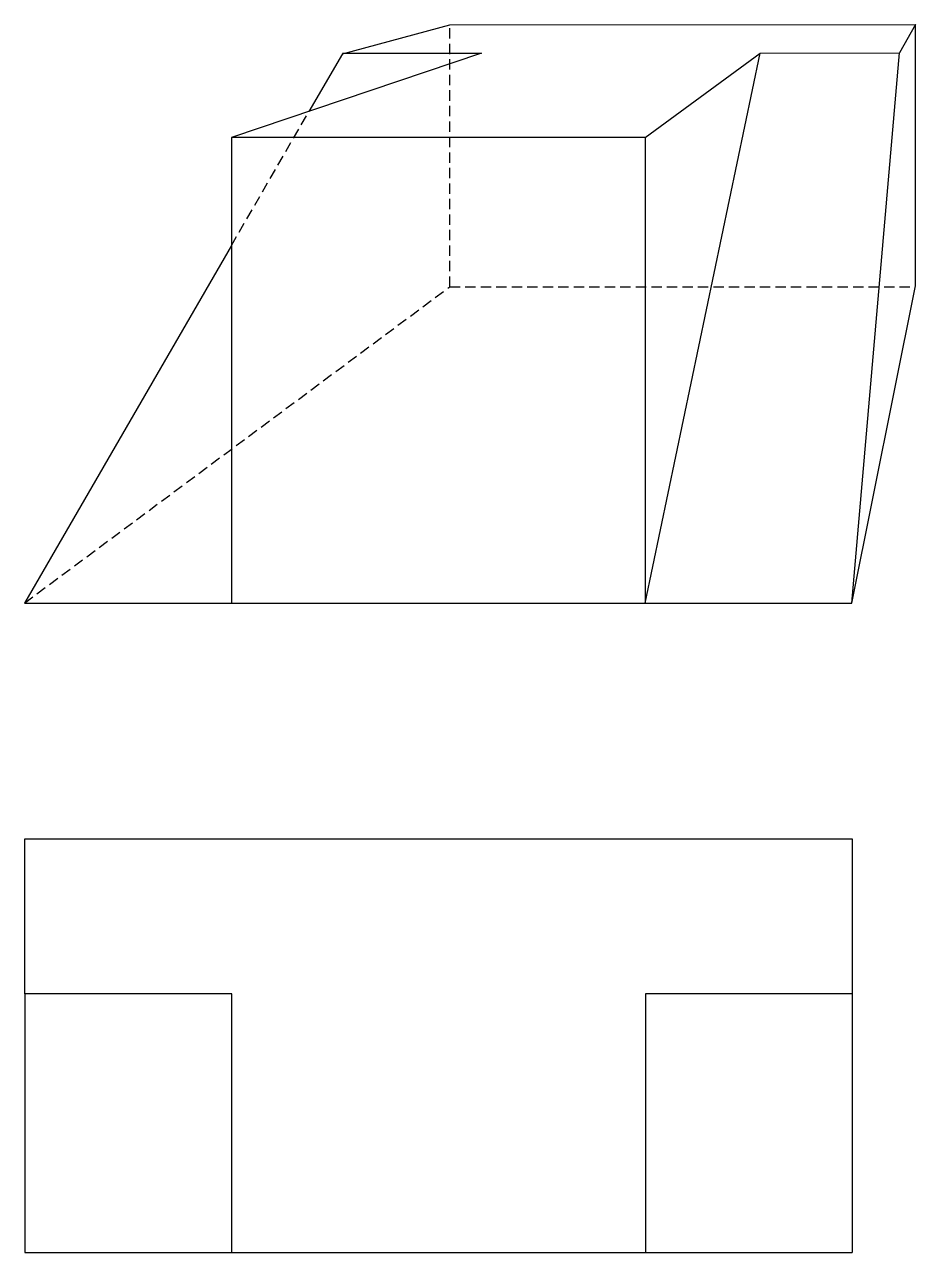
# Model space of a CAD drawing. Header units: inches. Extents: x -94 to -8, y -63 to 56.
import ezdxf

# ---------------------------------------------------------------- set-up
doc = ezdxf.new("R2010")
doc.units = ezdxf.units.IN
doc.header["$MEASUREMENT"] = 0
doc.linetypes.add('DASHEDX2', pattern=[1.5, 1, -0.5])
doc.layers.add('Nematomas', color=51, linetype='DASHEDX2')
doc.layers.add('Pagrindinis', color=7, linetype='Continuous', lineweight=30)

msp = doc.modelspace()

# ---------------------------------------------------------------- linework, layer by layer
at = {"layer": 'Nematomas'}
for p, q in [((-52.91, 30.37), (-52.91, 55.7)), ((-74.02, 34.36), (-66.52, 47.32)), ((-94.02, -0.2), (-52.91, 30.37)), ((-52.91, 30.37), (-7.87, 30.37))]:
    msp.add_line(p, q, dxfattribs=at)
at = {"layer": 'Pagrindinis'}
for p, q in [((-63.29, 52.91), (-52.91, 55.7)), ((-52.91, 55.7), (-7.87, 55.73)), ((-7.87, 55.73), (-9.42, 52.99)), ((-7.87, 30.46), (-7.87, 55.73)), ((-49.82, 52.95), (-74.02, 44.8)), ((-63.29, 52.91), (-66.52, 47.32)), ((-63.29, 52.95), (-49.82, 52.95)), ((-34.02, 44.8), (-22.88, 52.96)), ((-34.02, -0.2), (-22.88, 52.96)), ((-22.88, 52.96), (-9.42, 52.99)), ((-14.02, -0.2), (-9.42, 52.99)), ((-34.02, 44.8), (-74.02, 44.8)), ((-74.02, 44.8), (-74.02, -0.2)), ((-34.02, 44.8), (-34.02, -0.2)), ((-74.02, 34.36), (-94.02, -0.2)), ((-14.02, -0.2), (-7.87, 30.46)), ((-94.02, -0.2), (-74.02, -0.2)), ((-74.02, -0.2), (-34.02, -0.2)), ((-34.02, -0.2), (-14.02, -0.2)), ((-93.98, -37.99), (-93.98, -22.99)), ((-93.98, -22.99), (-13.98, -22.99)), ((-13.98, -22.99), (-13.98, -37.99)), ((-73.98, -37.99), (-93.98, -37.99)), ((-93.98, -37.99), (-93.98, -62.99)), ((-73.98, -62.99), (-73.98, -37.99)), ((-13.98, -37.99), (-33.98, -37.99)), ((-33.98, -37.99), (-33.98, -62.99)), ((-13.98, -37.99), (-13.98, -62.99)), ((-93.98, -62.99), (-73.98, -62.99)), ((-73.98, -62.99), (-33.98, -62.99)), ((-33.98, -62.99), (-13.98, -62.99))]:
    msp.add_line(p, q, dxfattribs=at)

doc.saveas('drawing.dxf')
